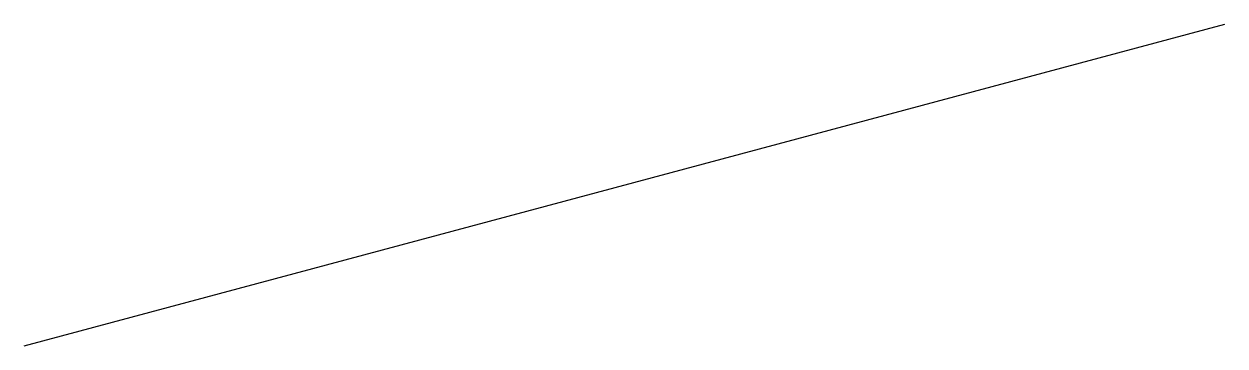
# Model space of a CAD drawing. Extents: x 100 to 138.6, y 50 to 60.4.
import ezdxf

# ---------------------------------------------------------------- set-up
doc = ezdxf.new("R2010")
doc.units = 0
doc.header["$MEASUREMENT"] = 0
doc.layers.get('0').update_dxf_attribs({"linetype": 'CONTINUOUS'})

# ---------------------------------------------------------------- blocks, each defined once
blk = doc.blocks.new('BLK1')
blk.add_line((0, 0), (20, 0))

msp = doc.modelspace()

# ---------------------------------------------------------------- block references
at = {"xscale": 2, "yscale": 1.5, "rotation": 15}
msp.add_blockref('BLK1', (100, 50), dxfattribs=at)

doc.saveas('drawing.dxf')
